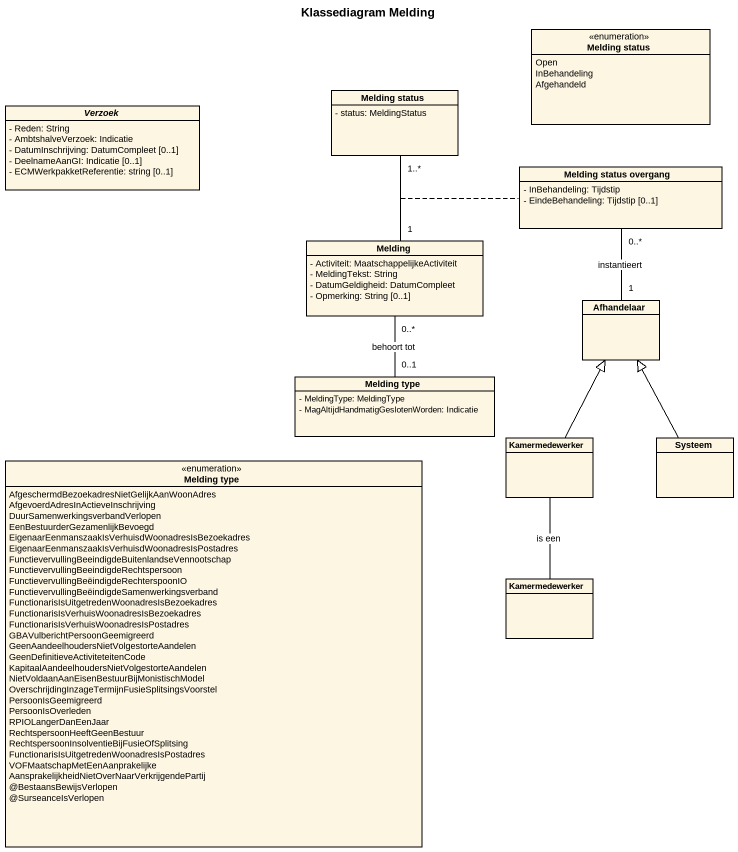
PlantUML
@startuml
title Klassediagram Melding
hide circle
hide empty members
skinparam classAttributeIconSize 0
enum "Melding status" as Melding_status {
  Open
  InBehandeling
  Afgehandeld
}
abstract class Verzoek {
  - Reden: String
  - AmbtshalveVerzoek: Indicatie
  - DatumInschrijving: DatumCompleet [0..1]
  - DeelnameAanGI: Indicatie [0..1]
  - ECMWerkpakketReferentie: string [0..1]
}
class "Melding status" as Melding_status_2 {
  - status: MeldingStatus
}
class "Melding status overgang" as Melding_status_overgang {
  - InBehandeling: Tijdstip
  - EindeBehandeling: Tijdstip [0..1]
}
class Melding {
  - Activiteit: MaatschappelijkeActiviteit
  - MeldingTekst: String
  - DatumGeldigheid: DatumCompleet
  - Opmerking: String [0..1]
}
class Afhandelaar
class "Melding type" as Melding_type {
  - MeldingType: MeldingType
  - MagAltijdHandmatigGeslotenWorden: Indicatie
}
enum "Melding type" as Melding_type_2 {
  AfgeschermdBezoekadresNietGelijkAanWoonAdres
  AfgevoerdAdresInActieveInschrijving
  DuurSamenwerkingsverbandVerlopen
  EenBestuurderGezamenlijkBevoegd
  EigenaarEenmanszaakIsVerhuisdWoonadresIsBezoekadres
  EigenaarEenmanszaakIsVerhuisdWoonadresIsPostadres
  FunctievervullingBeeindigdeBuitenlandseVennootschap
  FunctievervullingBeeindigdeRechtspersoon
  FunctievervullingBeëindigdeRechterspoonIO
  FunctievervullingBeëindigdeSamenwerkingsverband
  FunctionarisIsUitgetredenWoonadresIsBezoekadres
  FunctionarisIsVerhuisWoonadresIsBezoekadres
  FunctionarisIsVerhuisWoonadresIsPostadres
  GBAVulberichtPersoonGeemigreerd
  GeenAandeelhoudersNietVolgestorteAandelen
  GeenDefinitieveActiviteteitenCode
  KapitaalAandeelhoudersNietVolgestorteAandelen
  NietVoldaanAanEisenBestuurBijMonistischModel
  OverschrijdingInzageTermijnFusieSplitsingsVoorstel
  PersoonIsGeemigreerd
  PersoonIsOverleden
  RPIOLangerDanEenJaar
  RechtspersoonHeeftGeenBestuur
  RechtspersoonInsolventieBijFusieOfSplitsing
  FunctionarisIsUitgetredenWoonadresIsPostadres
  VOFMaatschapMetEenAanprakelijke
  AansprakelijkheidNietOverNaarVerkrijgendePartij
  ~@BestaansBewijsVerlopen
  ~@SurseanceIsVerlopen
}
class Kamermedewerker
class Systeem
class "Kamermedewerker" as Kamermedewerker_2
Melding "1" -up- "1..*" Melding_status_2
(Melding, Melding_status_2) .. Melding_status_overgang
Melding "0..*" -- "0..1" Melding_type : behoort tot
Afhandelaar "1" -up- "0..*" Melding_status_overgang : instantieert
Kamermedewerker -up-|> Afhandelaar
Kamermedewerker -- Kamermedewerker_2 : is een
Systeem -up-|> Afhandelaar
@enduml
